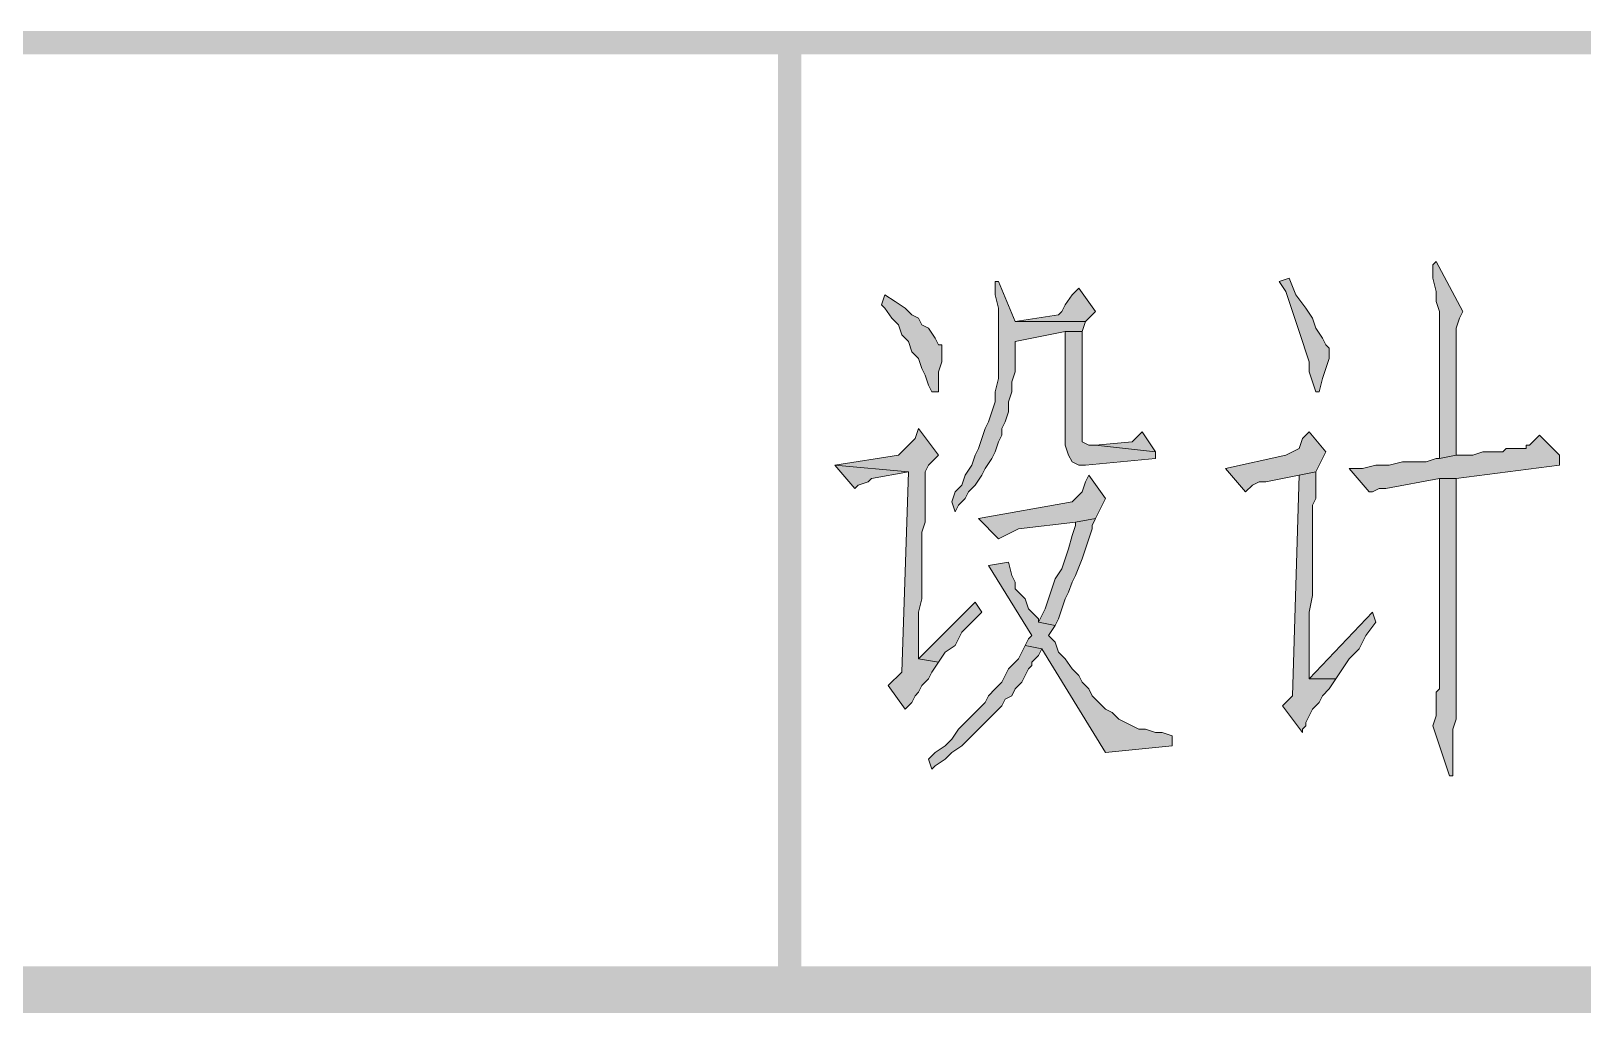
# Model space of a CAD drawing. Header units: millimetres. Extents: x 24 to 410, y 10 to 282.
# Drawn here: x 235.47 to 255.14, y 9.65 to 22.1 of the extents above; entities that cross this region are included whole.
import ezdxf

# ---------------------------------------------------------------- set-up
doc = ezdxf.new("R2010")
doc.units = ezdxf.units.MM

msp = doc.modelspace()

# ---------------------------------------------------------------- hatches: boundary and pattern name
h = msp.add_hatch(color=7)
h.dxf.hatch_style = 2
h.paths.add_polyline_path([(30.098965, 22.098), (30.098965, 21.801667), (410.082965, 22.098)])
h = msp.add_hatch(color=7)
h.dxf.hatch_style = 2
h.paths.add_polyline_path([(30.098965, 21.801667), (410.082965, 22.098), (410.082965, 21.801667)])
h = msp.add_hatch(color=7)
h.dxf.hatch_style = 2
h.paths.add_polyline_path([(245.237, 21.971), (244.940667, 21.971), (245.237, 9.948333)])
h = msp.add_hatch(color=7)
h.dxf.hatch_style = 2
h.paths.add_polyline_path([(244.940667, 21.971), (245.237, 9.948333), (244.940667, 9.948333)])
h = msp.add_hatch(color=7)
h.dxf.hatch_style = 2
h.paths.add_polyline_path([(253.280333, 19.177), (253.238, 19.134667), (253.238, 18.965333), (253.280333, 18.796), (253.280333, 18.669), (253.322667, 18.542), (253.322667, 16.679333), (253.534333, 16.721667), (253.534333, 16.975667), (253.534333, 17.145), (253.534333, 18.330333), (253.576667, 18.457333), (253.619, 18.542)])
h = msp.add_hatch(color=7)
h.dxf.hatch_style = 2
h.paths.add_polyline_path([(247.734667, 18.923), (247.692333, 18.923), (247.692333, 18.753667), (247.734667, 18.584333), (247.734667, 17.695333), (247.692333, 17.526), (247.692333, 17.399), (247.65, 17.272), (247.607667, 17.145), (247.565333, 17.060333), (247.523, 16.933333), (247.480667, 16.806333), (247.438333, 16.721667), (247.396, 16.594667), (247.311333, 16.467667), (247.269, 16.340667), (247.184333, 16.256), (247.142, 16.129), (247.184333, 16.002), (247.226667, 16.086667), (247.311333, 16.171333), (247.353667, 16.256), (247.438333, 16.340667), (247.523, 16.467667), (247.565333, 16.552333), (247.65, 16.679333), (247.692333, 16.764), (247.734667, 16.891), (247.777, 16.975667), (247.777, 17.060333), (247.819333, 17.145), (247.861667, 17.272), (247.861667, 17.399), (247.904, 17.526), (247.904, 17.653), (247.946333, 17.78), (247.946333, 18.161), (248.581333, 18.288), (248.793, 18.288), (248.835333, 18.415), (247.946333, 18.415)])
h = msp.add_hatch(color=7)
h.dxf.hatch_style = 2
h.paths.add_polyline_path([(251.417667, 18.965333), (251.290667, 18.923), (251.375333, 18.796), (251.417667, 18.669), (251.46, 18.542), (251.502333, 18.415), (251.544667, 18.288), (251.587, 18.161), (251.629333, 18.034), (251.671667, 17.907), (251.671667, 17.78), (251.714, 17.653), (251.756333, 17.526), (251.798667, 17.526), (251.841, 17.695333), (251.883333, 17.822333), (251.925667, 17.949333), (251.925667, 18.076333), (251.883333, 18.118667), (251.841, 18.203333), (251.756333, 18.330333), (251.714, 18.457333), (251.629333, 18.584333), (251.502333, 18.753667)])
h = msp.add_hatch(color=7)
h.dxf.hatch_style = 2
h.paths.add_polyline_path([(246.295333, 18.753667), (246.253, 18.626667), (246.295333, 18.584333), (246.38, 18.457333), (246.464667, 18.372667), (246.507, 18.245667), (246.591667, 18.161), (246.634, 18.034), (246.718667, 17.949333), (246.761, 17.822333), (246.803333, 17.737667), (246.845667, 17.610667), (246.888, 17.526), (246.972667, 17.526), (246.972667, 17.568333), (246.972667, 17.78), (247.015, 17.907), (247.015, 18.118667), (246.972667, 18.118667), (246.930333, 18.203333), (246.845667, 18.330333), (246.761, 18.372667), (246.718667, 18.457333), (246.634, 18.499667), (246.549333, 18.584333), (246.422333, 18.669)])
h = msp.add_hatch(color=7)
h.dxf.hatch_style = 2
h.paths.add_polyline_path([(248.750667, 18.838333), (248.666, 18.753667), (248.581333, 18.626667), (248.539, 18.542), (248.496667, 18.499667), (247.946333, 18.415), (248.835333, 18.415), (248.962333, 18.542)])
h = msp.add_hatch(color=7)
h.dxf.hatch_style = 2
h.paths.add_polyline_path([(248.793, 18.288), (248.581333, 18.288), (248.581333, 17.018), (248.581333, 16.848667), (248.623667, 16.721667), (248.666, 16.637), (248.750667, 16.594667), (248.835333, 16.594667), (249.724333, 16.679333), (249.724333, 16.764), (248.962333, 16.848667), (248.877667, 16.848667), (248.793, 16.891)])
h = msp.add_hatch(color=7)
h.dxf.hatch_style = 2
h.paths.add_polyline_path([(246.718667, 17.060333), (246.676333, 16.933333), (246.591667, 16.848667), (246.507, 16.764), (246.464667, 16.721667), (245.660333, 16.594667), (246.591667, 16.51), (246.507, 13.97), (246.337667, 13.800667), (246.549333, 13.504333), (246.591667, 13.546667), (246.634, 13.589), (246.676333, 13.673667), (246.718667, 13.716), (246.761, 13.800667), (246.845667, 13.885333), (246.888, 13.97), (246.972667, 14.097), (246.718667, 14.139333), (246.718667, 14.732), (246.761, 14.901333), (246.761, 15.282333), (246.761, 15.451667), (246.761, 15.748), (246.803333, 15.875), (246.803333, 16.51), (246.845667, 16.594667), (246.972667, 16.721667)])
h = msp.add_hatch(color=7)
h.dxf.hatch_style = 2
h.paths.add_polyline_path([(249.555, 17.018), (249.428, 16.891), (248.962333, 16.848667), (249.724333, 16.764)])
h = msp.add_hatch(color=7)
h.dxf.hatch_style = 2
h.paths.add_polyline_path([(251.671667, 17.018), (251.587, 16.933333), (251.544667, 16.806333), (251.46, 16.764), (251.375333, 16.721667), (250.613333, 16.552333), (250.867333, 16.256), (250.952, 16.340667), (251.036667, 16.383), (251.121333, 16.383), (251.544667, 16.467667), (251.756333, 16.51), (251.798667, 16.594667), (251.883333, 16.764)])
h = msp.add_hatch(color=7)
h.dxf.hatch_style = 2
h.paths.add_polyline_path([(254.592667, 16.975667), (254.508, 16.891), (254.465667, 16.848667), (254.423333, 16.848667), (254.423333, 16.806333), (254.169333, 16.806333), (254.127, 16.764), (253.873, 16.764), (253.746, 16.721667), (253.534333, 16.721667), (253.322667, 16.679333), (253.280333, 16.679333), (253.153333, 16.637), (252.857, 16.637), (252.687667, 16.594667), (252.518333, 16.594667), (252.349, 16.552333), (252.179667, 16.552333), (252.433667, 16.256), (252.476, 16.256), (252.560667, 16.298333), (252.645333, 16.298333), (253.322667, 16.425333), (253.534333, 16.425333), (254.846667, 16.594667), (254.846667, 16.721667)])
h = msp.add_hatch(color=7)
h.dxf.hatch_style = 2
h.paths.add_polyline_path([(245.660333, 16.594667), (245.914333, 16.298333), (245.956667, 16.340667), (246.083667, 16.383), (246.126, 16.425333), (246.591667, 16.51)])
h = msp.add_hatch(color=7)
h.dxf.hatch_style = 2
h.paths.add_polyline_path([(248.877667, 16.467667), (248.835333, 16.383), (248.793, 16.256), (248.708333, 16.171333), (248.666, 16.129), (247.480667, 15.917333), (247.734667, 15.663333), (247.819333, 15.705667), (247.904, 15.748), (247.988667, 15.790333), (248.708333, 15.875), (248.962333, 15.917333), (249.004667, 16.002), (249.089333, 16.171333)])
h = msp.add_hatch(color=7)
h.dxf.hatch_style = 2
h.paths.add_polyline_path([(251.756333, 16.51), (251.544667, 16.467667), (251.46, 13.673667), (251.333, 13.546667), (251.587, 13.208), (251.587, 13.250333), (251.629333, 13.292667), (251.629333, 13.335), (251.671667, 13.419667), (251.714, 13.504333), (251.798667, 13.589), (251.841, 13.673667), (251.925667, 13.758333), (252.010333, 13.885333), (251.671667, 13.885333), (251.671667, 14.054667), (251.671667, 14.732), (251.714, 14.943667), (251.714, 15.748), (251.714, 15.875), (251.714, 16.086667), (251.756333, 16.171333)])
h = msp.add_hatch(color=7)
h.dxf.hatch_style = 2
h.paths.add_polyline_path([(253.534333, 16.425333), (253.322667, 16.425333), (253.322667, 16.256), (253.322667, 13.758333), (253.280333, 13.716), (253.280333, 13.419667), (253.238, 13.292667), (253.449667, 12.657667), (253.492, 12.657667), (253.492, 13.250333), (253.534333, 13.377333)])
h = msp.add_hatch(color=7)
h.dxf.hatch_style = 2
h.paths.add_polyline_path([(248.962333, 15.917333), (248.708333, 15.875), (248.708333, 15.832667), (248.666, 15.705667), (248.623667, 15.536333), (248.581333, 15.409333), (248.539, 15.282333), (248.454333, 15.155333), (248.412, 15.028333), (248.369667, 14.901333), (248.327333, 14.774333), (248.285, 14.689667), (248.242667, 14.605), (248.454333, 14.562667), (248.496667, 14.647333), (248.539, 14.774333), (248.581333, 14.901333), (248.623667, 14.986), (248.666, 15.113), (248.708333, 15.197667), (248.793, 15.409333), (248.835333, 15.536333), (248.877667, 15.663333), (248.92, 15.790333), (248.92, 15.832667)])
h = msp.add_hatch(color=7)
h.dxf.hatch_style = 2
h.paths.add_polyline_path([(247.861667, 15.367), (247.607667, 15.324667), (248.158, 14.435667), (248.115667, 14.393333), (248.073333, 14.308667), (248.285, 14.266333), (249.089333, 12.954), (249.936, 13.038667), (249.936, 13.165667), (249.809, 13.208), (249.724333, 13.208), (249.597333, 13.250333), (249.512667, 13.250333), (249.428, 13.292667), (249.343333, 13.335), (249.258667, 13.377333), (249.174, 13.462), (249.089333, 13.504333), (249.047, 13.546667), (249.004667, 13.589), (248.92, 13.673667), (248.877667, 13.758333), (248.793, 13.843), (248.750667, 13.927667), (248.666, 14.012333), (248.581333, 14.139333), (248.496667, 14.224), (248.454333, 14.351), (248.369667, 14.435667), (248.454333, 14.562667), (248.242667, 14.605), (248.242667, 14.647333), (248.115667, 14.774333), (248.073333, 14.901333), (247.988667, 14.986), (247.946333, 15.028333), (247.946333, 15.113), (247.904, 15.197667)])
h = msp.add_hatch(color=7)
h.dxf.hatch_style = 2
h.paths.add_polyline_path([(247.438333, 14.859), (246.718667, 14.139333), (246.972667, 14.097), (247.057333, 14.224), (247.184333, 14.308667), (247.269, 14.478), (247.396, 14.605), (247.523, 14.732)])
h = msp.add_hatch(color=7)
h.dxf.hatch_style = 2
h.paths.add_polyline_path([(252.476, 14.732), (251.671667, 13.885333), (252.010333, 13.885333), (252.095, 14.012333), (252.179667, 14.139333), (252.306667, 14.266333), (252.391333, 14.435667), (252.518333, 14.605)])
h = msp.add_hatch(color=7)
h.dxf.hatch_style = 2
h.paths.add_polyline_path([(248.073333, 14.308667), (248.031, 14.224), (247.988667, 14.139333), (247.946333, 14.097), (247.861667, 14.012333), (247.819333, 13.927667), (247.777, 13.843), (247.692333, 13.758333), (247.607667, 13.673667), (247.565333, 13.589), (247.480667, 13.504333), (247.396, 13.419667), (247.311333, 13.335), (247.226667, 13.250333), (247.142, 13.123333), (247.057333, 13.038667), (246.930333, 12.954), (246.845667, 12.869333), (246.888, 12.742333), (246.930333, 12.784667), (247.057333, 12.869333), (247.142, 12.954), (247.269, 13.038667), (247.353667, 13.123333), (247.438333, 13.208), (247.523, 13.292667), (247.607667, 13.377333), (247.692333, 13.462), (247.777, 13.546667), (247.819333, 13.631333), (247.904, 13.673667), (247.946333, 13.758333), (248.031, 13.843), (248.073333, 13.927667), (248.115667, 14.012333), (248.158, 14.054667), (248.158, 14.097), (248.242667, 14.181667), (248.285, 14.266333)])
h = msp.add_hatch(color=7)
h.dxf.hatch_style = 2
h.paths.add_polyline_path([(30.395333, 10.244667), (29.802667, 9.652), (409.786667, 10.244667)])
h = msp.add_hatch(color=7)
h.dxf.hatch_style = 2
h.paths.add_polyline_path([(29.802667, 9.652), (409.786667, 10.244667), (410.379333, 9.652)])

# ---------------------------------------------------------------- linework, layer by layer
at = {"color": 7, "lineweight": 0}
for points in [[(253.280333, 19.177), (253.238, 19.134667), (253.238, 18.965333), (253.280333, 18.796), (253.280333, 18.669), (253.322667, 18.542), (253.322667, 16.679333), (253.534333, 16.721667), (253.534333, 16.975667), (253.534333, 17.145), (253.534333, 18.330333), (253.576667, 18.457333), (253.619, 18.542)], [(247.734667, 18.923), (247.692333, 18.923), (247.692333, 18.753667), (247.734667, 18.584333), (247.734667, 17.695333), (247.692333, 17.526), (247.692333, 17.399), (247.65, 17.272), (247.607667, 17.145), (247.565333, 17.060333), (247.523, 16.933333), (247.480667, 16.806333), (247.438333, 16.721667), (247.396, 16.594667), (247.311333, 16.467667), (247.269, 16.340667), (247.184333, 16.256), (247.142, 16.129), (247.184333, 16.002), (247.226667, 16.086667), (247.311333, 16.171333), (247.353667, 16.256), (247.438333, 16.340667), (247.523, 16.467667), (247.565333, 16.552333), (247.65, 16.679333), (247.692333, 16.764), (247.734667, 16.891), (247.777, 16.975667), (247.777, 17.060333), (247.819333, 17.145), (247.861667, 17.272), (247.861667, 17.399), (247.904, 17.526), (247.904, 17.653), (247.946333, 17.78), (247.946333, 18.161), (248.581333, 18.288), (248.793, 18.288), (248.835333, 18.415), (247.946333, 18.415)], [(251.417667, 18.965333), (251.290667, 18.923), (251.375333, 18.796), (251.417667, 18.669), (251.46, 18.542), (251.502333, 18.415), (251.544667, 18.288), (251.587, 18.161), (251.629333, 18.034), (251.671667, 17.907), (251.671667, 17.78), (251.714, 17.653), (251.756333, 17.526), (251.798667, 17.526), (251.841, 17.695333), (251.883333, 17.822333), (251.925667, 17.949333), (251.925667, 18.076333), (251.883333, 18.118667), (251.841, 18.203333), (251.756333, 18.330333), (251.714, 18.457333), (251.629333, 18.584333), (251.502333, 18.753667)], [(246.295333, 18.753667), (246.253, 18.626667), (246.295333, 18.584333), (246.38, 18.457333), (246.464667, 18.372667), (246.507, 18.245667), (246.591667, 18.161), (246.634, 18.034), (246.718667, 17.949333), (246.761, 17.822333), (246.803333, 17.737667), (246.845667, 17.610667), (246.888, 17.526), (246.972667, 17.526), (246.972667, 17.568333), (246.972667, 17.78), (247.015, 17.907), (247.015, 18.118667), (246.972667, 18.118667), (246.930333, 18.203333), (246.845667, 18.330333), (246.761, 18.372667), (246.718667, 18.457333), (246.634, 18.499667), (246.549333, 18.584333), (246.422333, 18.669)], [(248.750667, 18.838333), (248.666, 18.753667), (248.581333, 18.626667), (248.539, 18.542), (248.496667, 18.499667), (247.946333, 18.415), (248.835333, 18.415), (248.962333, 18.542)], [(248.793, 18.288), (248.581333, 18.288), (248.581333, 17.018), (248.581333, 16.848667), (248.623667, 16.721667), (248.666, 16.637), (248.750667, 16.594667), (248.835333, 16.594667), (249.724333, 16.679333), (249.724333, 16.764), (248.962333, 16.848667), (248.877667, 16.848667), (248.793, 16.891)], [(246.718667, 17.060333), (246.676333, 16.933333), (246.591667, 16.848667), (246.507, 16.764), (246.464667, 16.721667), (245.660333, 16.594667), (246.591667, 16.51), (246.507, 13.97), (246.337667, 13.800667), (246.549333, 13.504333), (246.591667, 13.546667), (246.634, 13.589), (246.676333, 13.673667), (246.718667, 13.716), (246.761, 13.800667), (246.845667, 13.885333), (246.888, 13.97), (246.972667, 14.097), (246.718667, 14.139333), (246.718667, 14.732), (246.761, 14.901333), (246.761, 15.282333), (246.761, 15.451667), (246.761, 15.748), (246.803333, 15.875), (246.803333, 16.51), (246.845667, 16.594667), (246.972667, 16.721667)], [(249.555, 17.018), (249.428, 16.891), (248.962333, 16.848667), (249.724333, 16.764)], [(251.671667, 17.018), (251.587, 16.933333), (251.544667, 16.806333), (251.46, 16.764), (251.375333, 16.721667), (250.613333, 16.552333), (250.867333, 16.256), (250.952, 16.340667), (251.036667, 16.383), (251.121333, 16.383), (251.544667, 16.467667), (251.756333, 16.51), (251.798667, 16.594667), (251.883333, 16.764)], [(254.592667, 16.975667), (254.508, 16.891), (254.465667, 16.848667), (254.423333, 16.848667), (254.423333, 16.806333), (254.169333, 16.806333), (254.127, 16.764), (253.873, 16.764), (253.746, 16.721667), (253.534333, 16.721667), (253.322667, 16.679333), (253.280333, 16.679333), (253.153333, 16.637), (252.857, 16.637), (252.687667, 16.594667), (252.518333, 16.594667), (252.349, 16.552333), (252.179667, 16.552333), (252.433667, 16.256), (252.476, 16.256), (252.560667, 16.298333), (252.645333, 16.298333), (253.322667, 16.425333), (253.534333, 16.425333), (254.846667, 16.594667), (254.846667, 16.721667)], [(245.660333, 16.594667), (245.914333, 16.298333), (245.956667, 16.340667), (246.083667, 16.383), (246.126, 16.425333), (246.591667, 16.51)], [(248.877667, 16.467667), (248.835333, 16.383), (248.793, 16.256), (248.708333, 16.171333), (248.666, 16.129), (247.480667, 15.917333), (247.734667, 15.663333), (247.819333, 15.705667), (247.904, 15.748), (247.988667, 15.790333), (248.708333, 15.875), (248.962333, 15.917333), (249.004667, 16.002), (249.089333, 16.171333)], [(251.756333, 16.51), (251.544667, 16.467667), (251.46, 13.673667), (251.333, 13.546667), (251.587, 13.208), (251.587, 13.250333), (251.629333, 13.292667), (251.629333, 13.335), (251.671667, 13.419667), (251.714, 13.504333), (251.798667, 13.589), (251.841, 13.673667), (251.925667, 13.758333), (252.010333, 13.885333), (251.671667, 13.885333), (251.671667, 14.054667), (251.671667, 14.732), (251.714, 14.943667), (251.714, 15.748), (251.714, 15.875), (251.714, 16.086667), (251.756333, 16.171333)], [(253.534333, 16.425333), (253.322667, 16.425333), (253.322667, 16.256), (253.322667, 13.758333), (253.280333, 13.716), (253.280333, 13.419667), (253.238, 13.292667), (253.449667, 12.657667), (253.492, 12.657667), (253.492, 13.250333), (253.534333, 13.377333)], [(248.962333, 15.917333), (248.708333, 15.875), (248.708333, 15.832667), (248.666, 15.705667), (248.623667, 15.536333), (248.581333, 15.409333), (248.539, 15.282333), (248.454333, 15.155333), (248.412, 15.028333), (248.369667, 14.901333), (248.327333, 14.774333), (248.285, 14.689667), (248.242667, 14.605), (248.454333, 14.562667), (248.496667, 14.647333), (248.539, 14.774333), (248.581333, 14.901333), (248.623667, 14.986), (248.666, 15.113), (248.708333, 15.197667), (248.793, 15.409333), (248.835333, 15.536333), (248.877667, 15.663333), (248.92, 15.790333), (248.92, 15.832667)], [(247.861667, 15.367), (247.607667, 15.324667), (248.158, 14.435667), (248.115667, 14.393333), (248.073333, 14.308667), (248.285, 14.266333), (249.089333, 12.954), (249.936, 13.038667), (249.936, 13.165667), (249.809, 13.208), (249.724333, 13.208), (249.597333, 13.250333), (249.512667, 13.250333), (249.428, 13.292667), (249.343333, 13.335), (249.258667, 13.377333), (249.174, 13.462), (249.089333, 13.504333), (249.047, 13.546667), (249.004667, 13.589), (248.92, 13.673667), (248.877667, 13.758333), (248.793, 13.843), (248.750667, 13.927667), (248.666, 14.012333), (248.581333, 14.139333), (248.496667, 14.224), (248.454333, 14.351), (248.369667, 14.435667), (248.454333, 14.562667), (248.242667, 14.605), (248.242667, 14.647333), (248.115667, 14.774333), (248.073333, 14.901333), (247.988667, 14.986), (247.946333, 15.028333), (247.946333, 15.113), (247.904, 15.197667)], [(247.438333, 14.859), (246.718667, 14.139333), (246.972667, 14.097), (247.057333, 14.224), (247.184333, 14.308667), (247.269, 14.478), (247.396, 14.605), (247.523, 14.732)], [(252.476, 14.732), (251.671667, 13.885333), (252.010333, 13.885333), (252.095, 14.012333), (252.179667, 14.139333), (252.306667, 14.266333), (252.391333, 14.435667), (252.518333, 14.605)], [(248.073333, 14.308667), (248.031, 14.224), (247.988667, 14.139333), (247.946333, 14.097), (247.861667, 14.012333), (247.819333, 13.927667), (247.777, 13.843), (247.692333, 13.758333), (247.607667, 13.673667), (247.565333, 13.589), (247.480667, 13.504333), (247.396, 13.419667), (247.311333, 13.335), (247.226667, 13.250333), (247.142, 13.123333), (247.057333, 13.038667), (246.930333, 12.954), (246.845667, 12.869333), (246.888, 12.742333), (246.930333, 12.784667), (247.057333, 12.869333), (247.142, 12.954), (247.269, 13.038667), (247.353667, 13.123333), (247.438333, 13.208), (247.523, 13.292667), (247.607667, 13.377333), (247.692333, 13.462), (247.777, 13.546667), (247.819333, 13.631333), (247.904, 13.673667), (247.946333, 13.758333), (248.031, 13.843), (248.073333, 13.927667), (248.115667, 14.012333), (248.158, 14.054667), (248.158, 14.097), (248.242667, 14.181667), (248.285, 14.266333)]]:
    msp.add_lwpolyline(points, close=True, dxfattribs=at)

doc.saveas('drawing.dxf')
